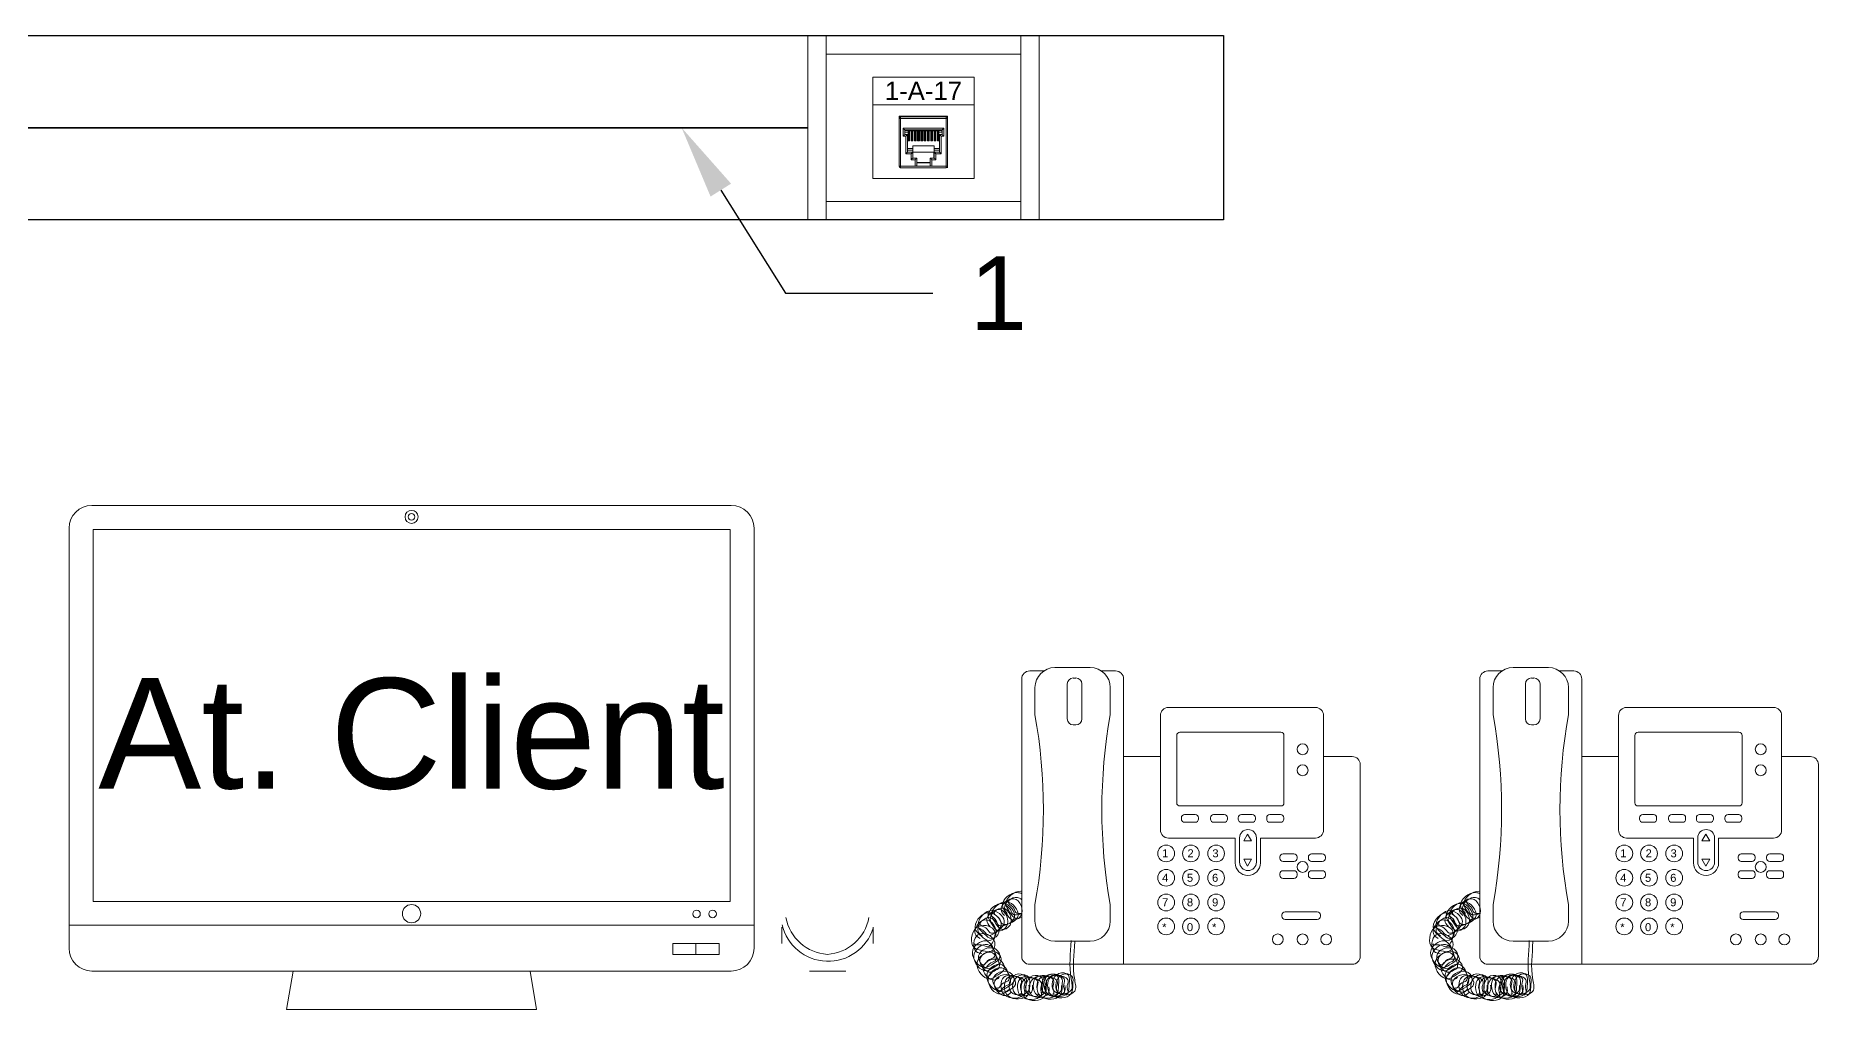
# Model space of a CAD drawing. Header units: millimetres. Extents: x 1256 to 2931, y 3298 to 3694.
# Drawn here: x 2277.6 to 2374.4, y 3333.4 to 3386.2 of the extents above; entities that cross this region are included whole.
import ezdxf
from ezdxf import colors
from ezdxf.entities.mleader import LeaderData, LeaderLine
from ezdxf.enums import TextEntityAlignment as Align
from ezdxf.math import Vec2, Vec3

# ---------------------------------------------------------------- set-up
doc = ezdxf.new("R2010")
doc.units = ezdxf.units.MM
doc.layers.get('0').update_dxf_attribs({"color": 250, "lineweight": 5})
for name, color, linetype, lineweight in [('Canales', 250, 'Continuous', 25), ('Directrius', 1, 'Continuous', 35), ('Pantalla Rack', 250, 'Continuous', 5), ('Roseta', 250, 'Continuous', 5), ('S. Reunions', 1, 'Continuous', 35), ('Telefonos', 250, 'Continuous', 5)]:
    doc.layers.add(name, color=color, linetype=linetype, lineweight=lineweight)
doc.styles.add('APLUS', font='Arial.ttf', dxfattribs={"width": 0.6})
doc.styles.get("Standard").update_dxf_attribs({"font": 'Arial.ttf'})
pattern_1 = [(45, (-115.0226, -110.148788), (-0.03132663, 0.03132663), [])]

# ---------------------------------------------------------------- blocks, each defined once
blk = doc.blocks.new('Roseta 2U - Legrand Mosaic Canal')
at = {"layer": 'Roseta'}
h = blk.add_hatch(dxfattribs=at)
h.set_pattern_fill('ANSI31', color=256, scale=0.013954, style=0)
h.set_pattern_definition(pattern_1)
h.paths.add_polyline_path([(5.698, 4.873), (5.639, 4.873), (5.623, 4.872), (5.623, 4.296), (5.698, 4.296)])
h = blk.add_hatch(dxfattribs=at)
h.set_pattern_fill('ANSI31', color=256, scale=0.013954, style=0)
h.set_pattern_definition(pattern_1)
h.paths.add_polyline_path([(5.875, 4.873), (5.813, 4.873), (5.801, 4.872), (5.801, 4.296), (5.875, 4.296)])
h.paths.add_polyline_path([(6.052, 4.873), (5.977, 4.873), (5.977, 4.296), (6.052, 4.296)])
h.paths.add_polyline_path([(6.23, 4.873), (6.155, 4.873), (6.155, 4.296), (6.23, 4.296)])
h.paths.add_polyline_path([(6.406, 4.873), (6.331, 4.873), (6.331, 4.296), (6.406, 4.296)])
h.paths.add_polyline_path([(6.509, 4.296), (6.584, 4.296), (6.584, 4.873), (6.509, 4.873)])
h.paths.add_polyline_path([(6.687, 4.296), (6.762, 4.296), (6.762, 4.873), (6.687, 4.873)])
h = blk.add_hatch(dxfattribs=at)
h.set_pattern_fill('ANSI31', color=256, scale=0.013954, style=0)
h.set_pattern_definition(pattern_1)
h.paths.add_polyline_path([(6.868, 4.296), (6.942, 4.296), (6.942, 4.873), (6.938, 4.873), (6.868, 4.873)])
for p, q in [((12.56, 10), (0, 10)), ((0, 10), (0, 0)), ((1, 9), (1, 10)), ((11.56, 9), (11.56, 10)), ((12.56, 0), (12.56, 10)), ((1, 5), (1, 9)), ((1, 9), (11.56, 9)), ((11.56, 9), (11.56, 1)), ((3.53, 7.75), (9.03, 7.75)), ((3.53, 2.25), (3.53, 7.75)), ((9.03, 7.75), (9.03, 2.25)), ((3.53, 6.25), (9.03, 6.25)), ((1, 5), (1, 0)), ((4.954, 5.619), (7.588, 5.619)), ((9.03, 2.25), (3.53, 2.25)), ((7.518, 2.829), (5.042, 2.829)), ((1, 1), (11.56, 1)), ((11.56, 1), (11.56, 0)), ((0, 0), (12.56, 0))]:
    blk.add_line(p, q, dxfattribs=at)
at = {"layer": 'Roseta', "linetype": 'Continuous'}
for p, q in [((4.954, 2.916), (4.954, 5.619)), ((4.954, 5.497), (7.588, 5.497)), ((5.042, 2.829), (5.042, 5.619)), ((5.042, 5.584), (7.518, 5.584)), ((5.181, 4.972), (7.379, 4.972)), ((5.181, 4.538), (5.181, 4.972)), ((5.268, 4.884), (7.292, 4.884)), ((5.268, 4.625), (5.268, 4.884)), ((5.268, 4.884), (5.268, 4.884)), ((5.268, 4.873), (7.292, 4.873)), ((5.277, 4.756), (5.277, 4.873)), ((5.452, 4.843), (5.277, 4.843)), ((5.452, 4.296), (5.452, 4.873)), ((5.46, 4.873), (5.46, 4.296)), ((5.617, 4.873), (5.617, 4.296)), ((5.623, 4.873), (5.623, 4.296)), ((5.639, 4.873), (5.623, 4.872)), ((5.698, 4.873), (5.698, 4.296)), ((5.795, 4.873), (5.795, 4.296)), ((5.801, 4.873), (5.801, 4.296)), ((5.813, 4.873), (5.801, 4.872)), ((5.875, 4.873), (5.875, 4.296)), ((5.974, 4.873), (5.974, 4.296)), ((5.977, 4.873), (5.977, 4.296)), ((6.052, 4.873), (6.052, 4.296)), ((6.152, 4.873), (6.152, 4.296)), ((6.155, 4.873), (6.155, 4.296)), ((6.23, 4.873), (6.23, 4.296)), ((6.331, 4.873), (6.331, 4.296)), ((6.406, 4.873), (6.406, 4.296)), ((6.407, 4.873), (6.407, 4.296)), ((6.509, 4.873), (6.509, 4.296)), ((6.584, 4.873), (6.584, 4.296)), ((6.585, 4.873), (6.585, 4.296)), ((6.687, 4.873), (6.687, 4.296)), ((6.762, 4.873), (6.762, 4.296)), ((6.766, 4.873), (6.766, 4.296)), ((6.868, 4.873), (6.868, 4.296)), ((6.942, 4.873), (6.938, 4.873)), ((6.942, 4.873), (6.942, 4.296)), ((6.942, 4.873), (6.942, 4.873)), ((6.946, 4.873), (6.946, 4.296)), ((7.1, 4.296), (7.1, 4.873)), ((7.108, 4.296), (7.108, 4.873)), ((7.108, 4.843), (7.283, 4.843)), ((7.283, 4.756), (7.283, 4.873)), ((7.292, 4.884), (7.292, 4.625)), ((7.292, 4.884), (7.292, 4.884)), ((7.379, 4.972), (7.379, 4.538)), ((7.518, 2.829), (7.518, 5.619)), ((7.588, 2.829), (7.588, 5.619)), ((5.321, 4.538), (5.181, 4.538)), ((5.268, 4.833), (5.277, 4.833)), ((5.268, 4.625), (5.443, 4.625)), ((5.452, 4.756), (5.277, 4.756)), ((5.321, 3.579), (5.321, 4.538)), ((5.408, 3.666), (5.408, 4.625)), ((5.696, 3.875), (5.408, 3.875)), ((5.443, 4.756), (5.443, 4.296)), ((5.527, 4.296), (5.443, 4.296)), ((5.527, 4.296), (5.527, 4.833)), ((5.527, 4.833), (5.609, 4.833)), ((5.609, 4.832), (5.527, 4.832)), ((5.609, 4.296), (5.609, 4.833)), ((5.705, 4.296), (5.609, 4.296)), ((5.696, 3.352), (5.696, 4.015)), ((6.864, 4.015), (5.696, 4.015)), ((5.705, 4.296), (5.705, 4.833)), ((5.705, 4.833), (5.787, 4.833)), ((5.787, 4.832), (5.705, 4.832)), ((5.787, 4.296), (5.787, 4.833)), ((5.883, 4.296), (5.787, 4.296)), ((5.883, 4.296), (5.883, 4.833)), ((5.883, 4.833), (5.965, 4.833)), ((5.965, 4.832), (5.883, 4.832)), ((5.965, 4.296), (5.965, 4.833)), ((6.061, 4.296), (5.965, 4.296)), ((6.061, 4.296), (6.061, 4.833)), ((6.061, 4.833), (6.143, 4.833)), ((6.143, 4.832), (6.061, 4.832)), ((6.143, 4.296), (6.143, 4.833)), ((6.239, 4.296), (6.143, 4.296)), ((6.239, 4.296), (6.239, 4.833)), ((6.239, 4.833), (6.321, 4.833)), ((6.321, 4.832), (6.239, 4.832)), ((6.321, 4.296), (6.321, 4.833)), ((6.417, 4.296), (6.321, 4.296)), ((6.417, 4.296), (6.417, 4.833)), ((6.417, 4.833), (6.499, 4.833)), ((6.499, 4.832), (6.417, 4.832)), ((6.499, 4.296), (6.499, 4.833)), ((6.595, 4.296), (6.499, 4.296)), ((6.595, 4.296), (6.595, 4.833)), ((6.595, 4.833), (6.677, 4.833)), ((6.677, 4.832), (6.595, 4.832)), ((6.677, 4.296), (6.677, 4.833)), ((6.773, 4.296), (6.677, 4.296)), ((6.773, 4.296), (6.773, 4.833)), ((6.773, 4.833), (6.855, 4.833)), ((6.855, 4.832), (6.773, 4.832)), ((6.855, 4.296), (6.855, 4.833)), ((6.951, 4.296), (6.855, 4.296)), ((6.864, 3.352), (6.864, 4.015)), ((7.152, 3.875), (6.864, 3.875)), ((6.951, 4.296), (6.951, 4.833)), ((6.951, 4.833), (7.033, 4.833)), ((7.033, 4.832), (6.951, 4.832)), ((7.033, 4.296), (7.033, 4.833)), ((7.117, 4.296), (7.033, 4.296)), ((7.283, 4.756), (7.108, 4.756)), ((7.117, 4.756), (7.117, 4.296)), ((7.292, 4.625), (7.117, 4.625)), ((7.152, 4.625), (7.152, 3.666)), ((7.379, 4.538), (7.239, 4.538)), ((7.239, 4.538), (7.239, 3.579)), ((7.292, 4.833), (7.283, 4.833)), ((4.954, 2.916), (7.588, 2.916)), ((5.608, 3.579), (5.321, 3.579)), ((5.696, 3.788), (5.408, 3.788)), ((7.152, 3.666), (5.408, 3.666)), ((5.608, 3.265), (5.608, 3.579)), ((5.827, 3.265), (5.608, 3.265)), ((5.914, 3.352), (5.696, 3.352)), ((5.699, 3.666), (5.699, 3.352)), ((5.708, 3.666), (5.708, 3.352)), ((5.827, 3.265), (5.827, 2.916)), ((5.914, 3.352), (5.914, 2.941)), ((5.914, 3.108), (6.646, 3.108)), ((5.914, 3.099), (6.646, 3.099)), ((5.914, 3.09), (6.646, 3.09)), ((6.646, 2.941), (6.646, 3.352)), ((6.864, 3.352), (6.646, 3.352)), ((6.733, 2.916), (6.733, 3.265)), ((6.952, 3.265), (6.733, 3.265)), ((6.852, 3.352), (6.852, 3.666)), ((6.861, 3.352), (6.861, 3.666)), ((7.152, 3.788), (6.864, 3.788)), ((6.952, 3.579), (6.952, 3.265)), ((7.239, 3.579), (6.952, 3.579))]:
    blk.add_line(p, q, dxfattribs=at)
for centre, start, end in [((5.042, 5.497), 90, 180), ((7.518, 5.497), 36.23422, 90), ((5.042, 2.916), 180, 270), ((7.518, 2.916), 270, 323.26635)]:
    blk.add_arc(centre, 0.0872, start, end, dxfattribs=at)
for points, start_tangent, end_tangent in [([(5.268, 4.884), (5.265, 4.888), (5.258, 4.895), (5.248, 4.905), (5.236, 4.917), (5.223, 4.93), (5.209, 4.943), (5.195, 4.958), (5.181, 4.972)], (-0.707107, 0.707107), (-0.707107, 0.707107)), ([(7.292, 4.884), (7.295, 4.888), (7.302, 4.895), (7.312, 4.905), (7.324, 4.917), (7.337, 4.93), (7.351, 4.943), (7.365, 4.958), (7.379, 4.972)], (0.707107, 0.707107), (0.707107, 0.707107)), ([(5.181, 4.538), (5.195, 4.552), (5.21, 4.566), (5.224, 4.58), (5.237, 4.594), (5.249, 4.606), (5.259, 4.615), (5.266, 4.622), (5.268, 4.625)], (0.707107, 0.707107), (0.707107, 0.707107)), ([(5.321, 4.538), (5.335, 4.552), (5.349, 4.566), (5.363, 4.58), (5.376, 4.594), (5.388, 4.606), (5.398, 4.615), (5.405, 4.622), (5.408, 4.625)], (0.707107, 0.707107), (0.707107, 0.707107)), ([(7.239, 4.538), (7.225, 4.552), (7.211, 4.566), (7.197, 4.58), (7.184, 4.594), (7.172, 4.606), (7.162, 4.615), (7.155, 4.622), (7.152, 4.625)], (-0.707107, 0.707107), (-0.707107, 0.707107)), ([(7.379, 4.538), (7.365, 4.552), (7.35, 4.566), (7.336, 4.58), (7.323, 4.594), (7.311, 4.606), (7.301, 4.615), (7.294, 4.622), (7.292, 4.625)], (-0.707107, 0.707107), (-0.707107, 0.707107)), ([(5.321, 3.579), (5.335, 3.593), (5.349, 3.607), (5.363, 3.621), (5.376, 3.634), (5.388, 3.646), (5.398, 3.656), (5.405, 3.663), (5.408, 3.666)], (0.707107, 0.707107), (0.707107, 0.707107)), ([(5.608, 3.579), (5.623, 3.593), (5.637, 3.607), (5.651, 3.621), (5.664, 3.634), (5.676, 3.646), (5.686, 3.656), (5.693, 3.663), (5.696, 3.666)], (0.707107, 0.707107), (0.707107, 0.707107)), ([(5.608, 3.265), (5.623, 3.279), (5.637, 3.293), (5.651, 3.307), (5.664, 3.32), (5.676, 3.332), (5.686, 3.342), (5.693, 3.349), (5.696, 3.352)], (0.707107, 0.707107), (0.707107, 0.707107)), ([(5.827, 3.265), (5.841, 3.279), (5.855, 3.293), (5.869, 3.307), (5.882, 3.32), (5.894, 3.332), (5.904, 3.342), (5.911, 3.349), (5.914, 3.352)], (0.707107, 0.707107), (0.707107, 0.707107)), ([(5.914, 2.941), (5.911, 2.935), (5.902, 2.928), (5.888, 2.923), (5.87, 2.919), (5.848, 2.917), (5.827, 2.916)], (0, -1), (-1, 0)), ([(6.733, 3.265), (6.719, 3.279), (6.705, 3.293), (6.691, 3.307), (6.678, 3.32), (6.666, 3.332), (6.656, 3.342), (6.649, 3.349), (6.646, 3.352)], (-0.707107, 0.707107), (-0.707107, 0.707107)), ([(6.733, 2.916), (6.712, 2.917), (6.69, 2.919), (6.672, 2.923), (6.658, 2.928), (6.649, 2.935), (6.646, 2.941)], (-1, 0), (0, 1)), ([(6.952, 3.579), (6.937, 3.593), (6.923, 3.607), (6.909, 3.621), (6.896, 3.634), (6.884, 3.646), (6.874, 3.656), (6.867, 3.663), (6.864, 3.666)], (-0.707107, 0.707107), (-0.707107, 0.707107)), ([(6.952, 3.265), (6.937, 3.279), (6.923, 3.293), (6.909, 3.307), (6.896, 3.32), (6.884, 3.332), (6.874, 3.342), (6.867, 3.349), (6.864, 3.352)], (-0.707107, 0.707107), (-0.707107, 0.707107)), ([(7.239, 3.579), (7.225, 3.593), (7.211, 3.607), (7.197, 3.621), (7.184, 3.634), (7.172, 3.646), (7.162, 3.656), (7.155, 3.663), (7.152, 3.666)], (-0.707107, 0.707107), (-0.707107, 0.707107))]:
    blk.add_spline(points, degree=3, dxfattribs=dict(at, start_tangent=start_tangent, end_tangent=end_tangent))
at = {"flags": 4}
blk.add_attdef('1-A-01', text='', height=1, dxfattribs=at).set_placement((6.28, 7), align=Align.MIDDLE_CENTER)
blk = doc.blocks.new('MOUSE FRONTAL')
at = {"color": 250}
for p, q in [((-0.0333, 0.02), (-0.0333, 0.032)), ((0.0333, 0.0319), (0.0333, 0.02)), ((-0.0133, 0), (0.0133, 0))]:
    blk.add_line(p, q, dxfattribs=at)
for centre, radius, start, end in [((0.0004, 0.0415), 0.0344, 192.9176, 342.8701), ((0.0019, 0.0449), 0.0328, 190.3137, 266.5671), ((-0.0021, 0.0449), 0.0328, 273.4329, 349.6863)]:
    blk.add_arc(centre, radius, start, end, dxfattribs=at)
blk = doc.blocks.new('MONITOR FRONTAL')
at = {"color": 250}
for p, q in [((-0.2333, 0.368), (0.2333, 0.368)), ((-0.25, 0.0447), (-0.25, 0.3514)), ((0.25, 0.3514), (0.25, 0.0447)), ((-0.2325, 0.0789), (-0.2325, 0.3505)), ((-0.2325, 0.3505), (0.2325, 0.3505)), ((0.2325, 0.3505), (0.2325, 0.0789)), ((-0.2325, 0.0789), (0.2325, 0.0789)), ((-0.25, 0.0614), (0.25, 0.0614)), ((0.1907, 0.048), (0.2245, 0.048)), ((0.1907, 0.048), (0.1907, 0.0401)), ((0.1907, 0.0401), (0.2245, 0.0401)), ((0.2076, 0.048), (0.2076, 0.0401)), ((0.2245, 0.048), (0.2245, 0.0401)), ((0.2333, 0.028), (-0.2333, 0.028)), ((-0.0913, 0), (-0.0865, 0.028)), ((-0.0865, 0.028), (0.0865, 0.028)), ((0.0913, 0), (0.0865, 0.028)), ((-0.0913, 0), (0.0913, 0)), ((-0.0913, 0), (0.0913, 0))]:
    blk.add_line(p, q, dxfattribs=at)
for centre, radius in [((0, 0.3597), 0.00476), ((0, 0.3597), 0.00235), ((0, 0.0699), 0.00667), ((0.208, 0.0697), 0.00276), ((0.2197, 0.0697), 0.00276)]:
    blk.add_circle(centre, radius, dxfattribs=at)
for centre, start, end in [((-0.2333, 0.3514), 90, 180), ((0.2333, 0.3514), 0, 90), ((-0.2333, 0.0447), 180, 270), ((0.2333, 0.0447), 270, 0)]:
    blk.add_arc(centre, 0.0167, start, end, dxfattribs=at)
blk = doc.blocks.new('Telefono VOIP')
for p, q in [((-17.935, 15.494), (-17.935, 0.434)), ((-16.735, 15.928), (-17.501, 15.928)), ((-14.213, 16.112), (-16.13, 16.112)), ((-14.996, 15.546), (-15.135, 15.546)), ((-12.837, 15.928), (-13.607, 15.928)), ((-12.402, 0), (-12.402, 15.494)), ((-17.216, 15.026), (-17.216, 13.549)), ((-15.46, 15.221), (-15.46, 13.325)), ((-14.67, 15.221), (-14.67, 13.325)), ((-13.127, 13.549), (-13.127, 15.026)), ((-1.992, 13.947), (-9.976, 13.947)), ((-15.135, 13), (-14.996, 13)), ((-10.41, 13.513), (-10.41, 7.292)), ((-3.877, 12.602), (-9.348, 12.602)), ((-1.558, 7.292), (-1.558, 13.513)), ((-9.522, 12.428), (-9.522, 8.772)), ((-3.703, 8.772), (-3.703, 12.428)), ((-10.41, 11.282), (-12.402, 11.282)), ((-12.402, 11.282), (-12.402, 0)), ((0, 11.282), (-1.558, 11.282)), ((0.434, 0.434), (0.434, 10.848)), ((-9.348, 8.598), (-3.877, 8.598)), ((-9.269, 7.961), (-9.269, 7.887)), ((-8.515, 8.134), (-9.095, 8.134)), ((-8.341, 7.887), (-8.341, 7.961)), ((-7.693, 7.961), (-7.693, 7.887)), ((-6.94, 8.134), (-7.52, 8.134)), ((-6.766, 7.887), (-6.766, 7.961)), ((-6.184, 7.961), (-6.184, 7.887)), ((-5.43, 8.134), (-6.01, 8.134)), ((-5.256, 7.887), (-5.256, 7.961)), ((-4.641, 7.961), (-4.641, 7.887)), ((-3.888, 8.134), (-4.468, 8.134)), ((-3.714, 7.887), (-3.714, 7.961)), ((-9.976, 6.858), (-6.345, 6.858)), ((-9.095, 7.713), (-8.515, 7.713)), ((-7.52, 7.713), (-6.94, 7.713)), ((-6.345, 6.858), (-6.345, 5.51)), ((-6.111, 6.863), (-6.111, 5.543)), ((-6.01, 7.713), (-5.43, 7.713)), ((-5.674, 7.071), (-5.888, 6.699)), ((-5.459, 6.699), (-5.674, 7.071)), ((-5.2, 6.863), (-5.2, 5.543)), ((-4.979, 6.858), (-1.992, 6.858)), ((-4.979, 6.858), (-4.979, 5.51)), ((-4.468, 7.713), (-3.888, 7.713)), ((-5.888, 6.699), (-5.459, 6.699)), ((-3.92, 5.829), (-3.92, 5.755)), ((-3.166, 6.002), (-3.746, 6.002)), ((-2.992, 5.755), (-2.992, 5.829)), ((-2.377, 5.829), (-2.377, 5.755)), ((-1.623, 6.002), (-2.203, 6.002)), ((-1.45, 5.755), (-1.45, 5.829)), ((-5.459, 5.708), (-5.888, 5.708)), ((-5.888, 5.708), (-5.674, 5.337)), ((-5.674, 5.337), (-5.459, 5.708)), ((-3.92, 4.91), (-3.92, 4.836)), ((-3.746, 5.581), (-3.166, 5.581)), ((-3.166, 5.084), (-3.746, 5.084)), ((-2.992, 4.836), (-2.992, 4.91)), ((-2.377, 4.91), (-2.377, 4.836)), ((-2.203, 5.581), (-1.623, 5.581)), ((-1.623, 5.084), (-2.203, 5.084)), ((-1.45, 4.836), (-1.45, 4.91)), ((-3.746, 4.662), (-3.166, 4.662)), ((-2.203, 4.662), (-1.623, 4.662)), ((-17.216, 3.247), (-17.216, 2.345)), ((-13.127, 2.345), (-13.127, 3.247)), ((-3.816, 2.68), (-3.816, 2.606)), ((-3.642, 2.853), (-1.903, 2.853)), ((-3.642, 2.432), (-1.903, 2.432)), ((-1.729, 2.606), (-1.729, 2.68)), ((-16.13, 1.26), (-14.213, 1.26)), ((-17.501, 0), (-12.402, 0)), ((-12.402, 0), (0, 0))]:
    blk.add_line(p, q)
for centre, radius in [((-2.691, 11.674), 0.295), ((-2.691, 10.537), 0.295), ((-10.097, 6.021), 0.456), ((-8.753, 6.021), 0.456), ((-7.387, 6.021), 0.456), ((-10.097, 4.7), 0.456), ((-8.753, 4.7), 0.456), ((-7.387, 4.7), 0.456), ((-2.691, 5.288), 0.295), ((-10.097, 3.357), 0.456), ((-8.753, 3.357), 0.456), ((-7.387, 3.357), 0.456), ((-10.097, 2.059), 0.456), ((-8.753, 2.059), 0.456), ((-7.387, 2.059), 0.456), ((-4.037, 1.352), 0.295), ((-2.691, 1.352), 0.295), ((-1.412, 1.352), 0.295)]:
    blk.add_circle(centre, radius)
for centre, radius, start, end in [((-17.501, 15.494), 0.434, 90, 180), ((-16.13, 15.026), 1.086, 90, 180), ((-15.135, 15.221), 0.326, 90, 180), ((-14.996, 15.221), 0.326, 0, 90), ((-14.213, 15.026), 1.086, 0, 90), ((-12.837, 15.494), 0.434, 0, 90), ((-45.783, 8.398), 29.028, 349.77782, 10.22218), ((15.44, 8.398), 29.028, 169.77782, 190.22218), ((-9.976, 13.513), 0.434, 90, 180), ((-1.992, 13.513), 0.434, 0, 90), ((-15.135, 13.325), 0.326, 180, 270), ((-14.996, 13.325), 0.326, 270, 0), ((-9.348, 12.428), 0.174, 90, 180), ((-3.877, 12.428), 0.174, 0, 90), ((0, 10.848), 0.434, 0, 90), ((-9.348, 8.772), 0.174, 180, 270), ((-3.877, 8.772), 0.174, 270, 0), ((-9.095, 7.961), 0.174, 90, 180), ((-9.095, 7.887), 0.174, 180, 270), ((-8.515, 7.961), 0.174, 0, 90), ((-8.515, 7.887), 0.174, 270, 0), ((-7.52, 7.961), 0.174, 90, 180), ((-7.52, 7.887), 0.174, 180, 270), ((-6.94, 7.961), 0.174, 0, 90), ((-6.94, 7.887), 0.174, 270, 0), ((-6.01, 7.961), 0.174, 90, 180), ((-6.01, 7.887), 0.174, 180, 270), ((-5.43, 7.961), 0.174, 0, 90), ((-5.43, 7.887), 0.174, 270, 0), ((-4.468, 7.961), 0.174, 90, 180), ((-4.468, 7.887), 0.174, 180, 270), ((-3.888, 7.961), 0.174, 0, 90), ((-3.888, 7.887), 0.174, 270, 0), ((-9.976, 7.292), 0.434, 180, 270), ((-5.656, 6.863), 0.456, 0, 180), ((-1.992, 7.292), 0.434, 270, 0), ((-3.746, 5.829), 0.174, 90, 180), ((-3.166, 5.829), 0.174, 0, 90), ((-2.203, 5.829), 0.174, 90, 180), ((-1.623, 5.829), 0.174, 0, 90), ((-5.662, 5.51), 0.683, 180, 0), ((-5.656, 5.543), 0.456, 180, 0), ((-3.746, 5.755), 0.174, 180, 270), ((-3.746, 4.91), 0.174, 90, 180), ((-3.166, 5.755), 0.174, 270, 0), ((-3.166, 4.91), 0.174, 0, 90), ((-2.203, 5.755), 0.174, 180, 270), ((-2.203, 4.91), 0.174, 90, 180), ((-1.623, 5.755), 0.174, 270, 0), ((-1.623, 4.91), 0.174, 0, 90), ((-3.746, 4.836), 0.174, 180, 270), ((-3.166, 4.836), 0.174, 270, 0), ((-2.203, 4.836), 0.174, 180, 270), ((-1.623, 4.836), 0.174, 270, 0), ((-16.13, 2.345), 1.086, 180, 270), ((-14.213, 2.345), 1.086, 270, 0), ((-3.642, 2.68), 0.174, 90, 180), ((-3.642, 2.606), 0.174, 180, 270), ((-1.903, 2.68), 0.174, 0, 90), ((-1.903, 2.606), 0.174, 270, 0), ((-17.501, 0.434), 0.434, 180, 270), ((0, 0.434), 0.434, 270, 0)]:
    blk.add_arc(centre, radius, start, end)
for points, knots in [([(-18.861, 2.642), (-18.966, 2.743), (-19.243, 3.09), (-18.231, 4.01), (-17.664, 2.672), (-18.481, 2.279), (-18.764, 2.777), (-19.218, 3.358), (-18.426, 4.003), (-18.006, 3.868), (-17.935, 3.829)], [0.528007, 0.528007, 0.528007, 0.528007, 0.61979, 0.830703, 1.060464, 1.179772, 1.285668, 1.404928, 1.650893, 1.705941, 1.705941, 1.705941, 1.705941]), ([(-17.935, 2.563), (-18.037, 2.492), (-18.331, 2.415), (-18.578, 2.852), (-19.033, 3.433), (-18.326, 4.008), (-17.95, 3.97), (-17.935, 3.968)], [1.1033357, 1.1033357, 1.1033357, 1.1033357, 1.1797724, 1.2856681, 1.4049276, 1.6508927, 1.6607886, 1.6607886, 1.6607886, 1.6607886]), ([(-20.074, 1.544), (-20.179, 1.609), (-20.492, 1.878), (-19.764, 2.999), (-18.876, 1.849), (-19.566, 1.261), (-19.966, 1.672), (-20.553, 2.118), (-19.849, 3.082), (-19.139, 2.812), (-18.783, 2.358), (-19.056, 1.87), (-19.651, 1.554), (-19.806, 2.026), (-20.205, 2.085), (-20.165, 2.197)], [0.53989, 0.53989, 0.53989, 0.53989, 0.61979, 0.830703, 1.060464, 1.179772, 1.285668, 1.404928, 1.650893, 1.77685, 1.887796, 1.995656, 2.132077, 2.214768, 2.296627, 2.296627, 2.296627, 2.296627]), ([(-19.64, 2.055), (-19.744, 2.156), (-20.021, 2.503), (-19.009, 3.423), (-18.442, 2.085), (-19.26, 1.692), (-19.542, 2.19), (-19.997, 2.771), (-19.071, 3.525), (-18.452, 3.084), (-18.223, 2.554), (-18.612, 2.151), (-19.267, 1.997), (-19.297, 2.493), (-19.667, 2.651), (-19.601, 2.749)], [0.528007, 0.528007, 0.528007, 0.528007, 0.61979, 0.830703, 1.060464, 1.179772, 1.285668, 1.404928, 1.650893, 1.77685, 1.887796, 1.995656, 2.132077, 2.214768, 2.296627, 2.296627, 2.296627, 2.296627]), ([(-19.493, 2.169), (-19.579, 2.258), (-19.813, 2.598), (-18.823, 3.497), (-18.257, 2.159), (-19.074, 1.766), (-19.356, 2.265), (-19.811, 2.846), (-18.885, 3.599), (-18.266, 3.158), (-18.038, 2.628), (-18.426, 2.225), (-19.081, 2.071), (-19.112, 2.567), (-19.482, 2.726), (-19.415, 2.824)], [0.53989, 0.53989, 0.53989, 0.53989, 0.61979, 0.830703, 1.060464, 1.179772, 1.285668, 1.404928, 1.650893, 1.77685, 1.887796, 1.995656, 2.132077, 2.214768, 2.296627, 2.296627, 2.296627, 2.296627]), ([(-17.935, 2.757), (-18.123, 2.672), (-18.491, 2.615), (-18.519, 3.08), (-18.889, 3.238), (-18.823, 3.336)], [2.0148641, 2.0148641, 2.0148641, 2.0148641, 2.1320774, 2.2147682, 2.2966273, 2.2966273, 2.2966273, 2.2966273]), ([(-18.715, 2.756), (-18.8, 2.845), (-19.035, 3.185), (-18.369, 3.79), (-18.003, 3.574), (-17.935, 3.507)], [0.5398901, 0.5398901, 0.5398901, 0.5398901, 0.6197899, 0.8307034, 0.8899436, 0.8899436, 0.8899436, 0.8899436]), ([(-17.935, 2.768), (-18.064, 2.739), (-18.309, 2.752), (-18.334, 3.154), (-18.704, 3.312), (-18.637, 3.411)], [2.0526814, 2.0526814, 2.0526814, 2.0526814, 2.1320774, 2.2147682, 2.2966273, 2.2966273, 2.2966273, 2.2966273]), ([(-20.094, 0.592), (-20.217, 0.597), (-20.622, 0.681), (-20.528, 2.015), (-19.194, 1.44), (-19.513, 0.591), (-20.061, 0.756), (-20.792, 0.861), (-20.643, 2.046), (-19.892, 2.155), (-19.36, 1.93), (-19.362, 1.37), (-19.729, 0.806), (-20.094, 1.143), (-20.471, 1.002), (-20.491, 1.119)], [0.53989, 0.53989, 0.53989, 0.53989, 0.61979, 0.830703, 1.060464, 1.179772, 1.285668, 1.404928, 1.650893, 1.77685, 1.887796, 1.995656, 2.132077, 2.214768, 2.296627, 2.296627, 2.296627, 2.296627]), ([(-20.187, 1.397), (-20.313, 1.468), (-20.669, 1.733), (-19.924, 2.88), (-19.036, 1.73), (-19.727, 1.142), (-20.126, 1.553), (-20.714, 1.999), (-20.01, 2.963), (-19.299, 2.693), (-18.944, 2.239), (-19.217, 1.751), (-19.811, 1.435), (-19.967, 1.907), (-20.365, 1.966), (-20.326, 2.078)], [0.528007, 0.528007, 0.528007, 0.528007, 0.61979, 0.830703, 1.060464, 1.179772, 1.285668, 1.404928, 1.650893, 1.77685, 1.887796, 1.995656, 2.132077, 2.214768, 2.296627, 2.296627, 2.296627, 2.296627]), ([(-19.395, -0.09), (-19.484, -0.175), (-19.824, -0.409), (-20.723, 0.58), (-19.385, 1.146), (-18.992, 0.329), (-19.491, 0.047), (-20.072, -0.408), (-20.825, 0.518), (-20.384, 1.137), (-19.854, 1.365), (-19.451, 0.977), (-19.297, 0.322), (-19.793, 0.291), (-19.952, -0.079), (-20.05, -0.012)], [0.53989, 0.53989, 0.53989, 0.53989, 0.61979, 0.830703, 1.060464, 1.179772, 1.285668, 1.404928, 1.650893, 1.77685, 1.887796, 1.995656, 2.132077, 2.214768, 2.296627, 2.296627, 2.296627, 2.296627]), ([(-19.281, -0.236), (-19.382, -0.341), (-19.729, -0.618), (-20.649, 0.394), (-19.311, 0.961), (-18.918, 0.144), (-19.416, -0.138), (-19.997, -0.593), (-20.751, 0.333), (-20.31, 0.951), (-19.78, 1.18), (-19.377, 0.792), (-19.223, 0.137), (-19.719, 0.106), (-19.877, -0.264), (-19.975, -0.198)], [0.528007, 0.528007, 0.528007, 0.528007, 0.61979, 0.830703, 1.060464, 1.179772, 1.285668, 1.404928, 1.650893, 1.77685, 1.887796, 1.995656, 2.132077, 2.214768, 2.296627, 2.296627, 2.296627, 2.296627]), ([(-19.149, -0.704), (-19.238, -0.789), (-19.578, -1.024), (-20.477, -0.034), (-19.14, 0.532), (-18.746, -0.285), (-19.245, -0.567), (-19.826, -1.022), (-20.579, -0.096), (-20.138, 0.523), (-19.608, 0.751), (-19.205, 0.363), (-19.051, -0.292), (-19.548, -0.323), (-19.706, -0.693), (-19.804, -0.626)], [0.53989, 0.53989, 0.53989, 0.53989, 0.61979, 0.830703, 1.060464, 1.179772, 1.285668, 1.404928, 1.650893, 1.77685, 1.887796, 1.995656, 2.132077, 2.214768, 2.296627, 2.296627, 2.296627, 2.296627]), ([(-18.617, -1.359), (-18.706, -1.444), (-19.046, -1.679), (-19.945, -0.689), (-18.607, -0.123), (-18.214, -0.94), (-18.713, -1.222), (-19.294, -1.677), (-20.047, -0.751), (-19.606, -0.132), (-19.076, 0.096), (-18.673, -0.292), (-18.519, -0.947), (-19.015, -0.978), (-19.173, -1.348), (-19.272, -1.281)], [0.53989, 0.53989, 0.53989, 0.53989, 0.61979, 0.830703, 1.060464, 1.179772, 1.285668, 1.404928, 1.650893, 1.77685, 1.887796, 1.995656, 2.132077, 2.214768, 2.296627, 2.296627, 2.296627, 2.296627]), ([(-18.503, -1.505), (-18.604, -1.61), (-18.951, -1.887), (-19.871, -0.875), (-18.533, -0.308), (-18.14, -1.125), (-18.638, -1.408), (-19.219, -1.862), (-19.973, -0.936), (-19.531, -0.318), (-19.001, -0.089), (-18.599, -0.477), (-18.445, -1.133), (-18.941, -1.163), (-19.099, -1.533), (-19.197, -1.467)], [0.528007, 0.528007, 0.528007, 0.528007, 0.61979, 0.830703, 1.060464, 1.179772, 1.285668, 1.404928, 1.650893, 1.77685, 1.887796, 1.995656, 2.132077, 2.214768, 2.296627, 2.296627, 2.296627, 2.296627]), ([(-17.541, -1.14), (-17.527, -1.262), (-17.545, -1.675), (-18.877, -1.796), (-18.522, -0.387), (-17.633, -0.566), (-17.709, -1.134), (-17.696, -1.871), (-18.889, -1.914), (-19.117, -1.189), (-18.979, -0.629), (-18.427, -0.541), (-17.811, -0.813), (-18.086, -1.228), (-17.886, -1.577), (-17.998, -1.615)], [0.53989, 0.53989, 0.53989, 0.53989, 0.61979, 0.830703, 1.060464, 1.179772, 1.285668, 1.404928, 1.650893, 1.77685, 1.887796, 1.995656, 2.132077, 2.214768, 2.296627, 2.296627, 2.296627, 2.296627]), ([(-17.356, -1.137), (-17.334, -1.281), (-17.322, -1.725), (-18.684, -1.848), (-18.329, -0.439), (-17.44, -0.618), (-17.516, -1.186), (-17.503, -1.924), (-18.696, -1.967), (-18.924, -1.242), (-18.786, -0.681), (-18.234, -0.594), (-17.618, -0.866), (-17.893, -1.28), (-17.693, -1.63), (-17.806, -1.668)], [0.528007, 0.528007, 0.528007, 0.528007, 0.61979, 0.830703, 1.060464, 1.179772, 1.285668, 1.404928, 1.650893, 1.77685, 1.887796, 1.995656, 2.132077, 2.214768, 2.296627, 2.296627, 2.296627, 2.296627]), ([(-16.64, -1.222), (-16.626, -1.344), (-16.644, -1.757), (-17.976, -1.877), (-17.621, -0.469), (-16.732, -0.648), (-16.808, -1.215), (-16.795, -1.953), (-17.988, -1.996), (-18.216, -1.271), (-18.078, -0.71), (-17.526, -0.623), (-16.91, -0.895), (-17.185, -1.31), (-16.985, -1.659), (-17.097, -1.697)], [0.53989, 0.53989, 0.53989, 0.53989, 0.61979, 0.830703, 1.060464, 1.179772, 1.285668, 1.404928, 1.650893, 1.77685, 1.887796, 1.995656, 2.132077, 2.214768, 2.296627, 2.296627, 2.296627, 2.296627]), ([(-16.455, -1.219), (-16.433, -1.363), (-16.421, -1.807), (-17.783, -1.93), (-17.428, -0.521), (-16.539, -0.7), (-16.615, -1.268), (-16.602, -2.006), (-17.795, -2.049), (-18.023, -1.324), (-17.885, -0.763), (-17.333, -0.676), (-16.717, -0.948), (-16.992, -1.362), (-16.792, -1.712), (-16.904, -1.75)], [0.528007, 0.528007, 0.528007, 0.528007, 0.61979, 0.830703, 1.060464, 1.179772, 1.285668, 1.404928, 1.650893, 1.77685, 1.887796, 1.995656, 2.132077, 2.214768, 2.296627, 2.296627, 2.296627, 2.296627]), ([(-15.78, -1.153), (-15.766, -1.276), (-15.784, -1.689), (-17.116, -1.809), (-16.761, -0.4), (-15.872, -0.579), (-15.948, -1.147), (-15.935, -1.885), (-17.128, -1.928), (-17.355, -1.203), (-17.218, -0.642), (-16.666, -0.555), (-16.05, -0.827), (-16.325, -1.241), (-16.125, -1.591), (-16.237, -1.629)], [0.53989, 0.53989, 0.53989, 0.53989, 0.61979, 0.830703, 1.060464, 1.179772, 1.285668, 1.404928, 1.650893, 1.77685, 1.887796, 1.995656, 2.132077, 2.214768, 2.296627, 2.296627, 2.296627, 2.296627]), ([(-15.595, -1.151), (-15.573, -1.294), (-15.561, -1.738), (-16.923, -1.862), (-16.568, -0.453), (-15.679, -0.632), (-15.755, -1.2), (-15.742, -1.938), (-16.935, -1.98), (-17.162, -1.255), (-17.025, -0.695), (-16.473, -0.607), (-15.857, -0.88), (-16.132, -1.294), (-15.932, -1.643), (-16.044, -1.682)], [0.528007, 0.528007, 0.528007, 0.528007, 0.61979, 0.830703, 1.060464, 1.179772, 1.285668, 1.404928, 1.650893, 1.77685, 1.887796, 1.995656, 2.132077, 2.214768, 2.296627, 2.296627, 2.296627, 2.296627])]:
    blk.add_open_spline(points, degree=3, knots=knots)
at = {"start_tangent": (-0.022732, -0.999742), "end_tangent": (-0.946394, -0.323014)}
for points in [[(-15.252, 1.285), (-15.252, -0.797), (-15.252, -1.407), (-16.167, -1.457), (-15.912, -0.492), (-15.404, -0.594), (-15.354, -1.051), (-15.455, -1.559), (-16.522, -1.61), (-16.725, -1.102), (-16.573, -0.645), (-16.116, -0.543), (-15.608, -0.848), (-15.658, -1.203), (-15.658, -1.559)], [(-15.059, 1.233), (-15.059, -0.85), (-15.059, -1.459), (-15.974, -1.51), (-15.72, -0.545), (-15.211, -0.646), (-15.161, -1.104), (-15.262, -1.611), (-16.329, -1.662), (-16.533, -1.154), (-16.38, -0.697), (-15.923, -0.596), (-15.415, -0.9), (-15.465, -1.256), (-15.465, -1.611)]]:
    blk.add_spline(points, degree=3, dxfattribs=at)
at = {"style": 'APLUS'}
for s, p in [('1', (-10.316, 5.81)), ('2', (-8.941, 5.81)), ('3', (-7.589, 5.81)), ('4', (-10.316, 4.481)), ('5', (-8.972, 4.481)), ('6', (-7.606, 4.481)), ('7', (-10.316, 3.152)), ('8', (-8.972, 3.152)), ('9', (-7.606, 3.152)), ('*', (-10.316, 1.8)), ('0', (-8.972, 1.8)), ('*', (-7.606, 1.8))]:
    blk.add_text(s, height=0.434, dxfattribs=at).set_placement(p)

msp = doc.modelspace()

# ---------------------------------------------------------------- linework, layer by layer
at = {"layer": 'Canales'}
for p, q in [((2084.604, 3386.239), (2332.104, 3386.239)), ((2332.104, 3386.239), (2342.104, 3386.239)), ((2342.104, 3386.239), (2342.104, 3376.239)), ((2332.104, 3376.239), (1867.104, 3376.239)), ((2342.104, 3376.239), (2332.104, 3376.239))]:
    msp.add_line(p, q, dxfattribs=at)
at = {"layer": 'S. Reunions'}
msp.add_line((2319.544, 3381.239), (2218.624, 3381.239), dxfattribs=at)

# ---------------------------------------------------------------- block references
at = {"layer": 'Pantalla Rack', "xscale": 74.34576990001176, "yscale": 74.34576990001176, "zscale": 74.34576990001176}
msp.add_blockref('MONITOR FRONTAL', (2298.046, 3333.367), dxfattribs=at)
at = {"layer": 'Pantalla Rack', "color": 250, "xscale": 74.34576990001176, "yscale": 74.34576990001176, "zscale": 74.34576990001176}
msp.add_blockref('MOUSE FRONTAL', (2320.621, 3335.45), dxfattribs=at)
at = {"layer": 'Roseta'}
ref = msp.add_blockref('Roseta 2U - Legrand Mosaic Canal', (2319.544, 3376.239), dxfattribs=at)
ref.add_attrib('1-A-01', '1-A-17', dxfattribs={"layer": '0', "height": 1}).set_placement((2325.824, 3383.239), align=Align.MIDDLE_CENTER)
at = {"layer": 'Telefonos'}
for p in [(2349.09, 3335.813), (2373.95, 3335.813)]:
    msp.add_blockref('Telefono VOIP', p, dxfattribs=at)

# ---------------------------------------------------------------- texts
at = {"layer": 'Pantalla Rack', "insert": (2298.046, 3348.309), "char_height": 6, "attachment_point": 5}
msp.add_mtext_dynamic_manual_height_columns('At. Client', width=34.63274, gutter_width=5, heights=[0], dxfattribs=at)

# ---------------------------------------------------------------- leaders
at = {"layer": 'Directrius'}
ml = msp.add_multileader_mtext('Standard', dxfattribs=at)
ml.set_content('1', color=256)
ml.set_leader_properties()
ml.build(insert=Vec2(0, 0))
ctx = ml.context
ctx.base_point, ctx.plane_origin = Vec3(2326.34, 3372.26), Vec3(2322.051, 3381.239)
notes = []
notes.append((ctx, [(0, (1, 1, 0), (2318.34, 3372.26), (1, 0), 8, [(0, [(2312.701, 3381.239)], 0, [])])]))
ctx.mtext.insert, ctx.mtext.flow_direction = Vec3(2328.34, 3374.26), 5
for ctx, leaders in notes:
    for number, flags, end, landing, length, lines in leaders:
        leader = LeaderData()
        leader.index, (leader.has_last_leader_line, leader.has_dogleg_vector, leader.attachment_direction) = number, flags
        leader.last_leader_point, leader.dogleg_vector, leader.dogleg_length = Vec3(end), Vec3(landing), length
        for number, points, colour, breaks in lines:
            line = LeaderLine()
            line.index, line.vertices, line.color, line.breaks = number, Vec3.list(points), colors.encode_raw_color(colour), breaks
            leader.lines.append(line)
        ctx.leaders.append(leader)

doc.saveas('drawing.dxf')
